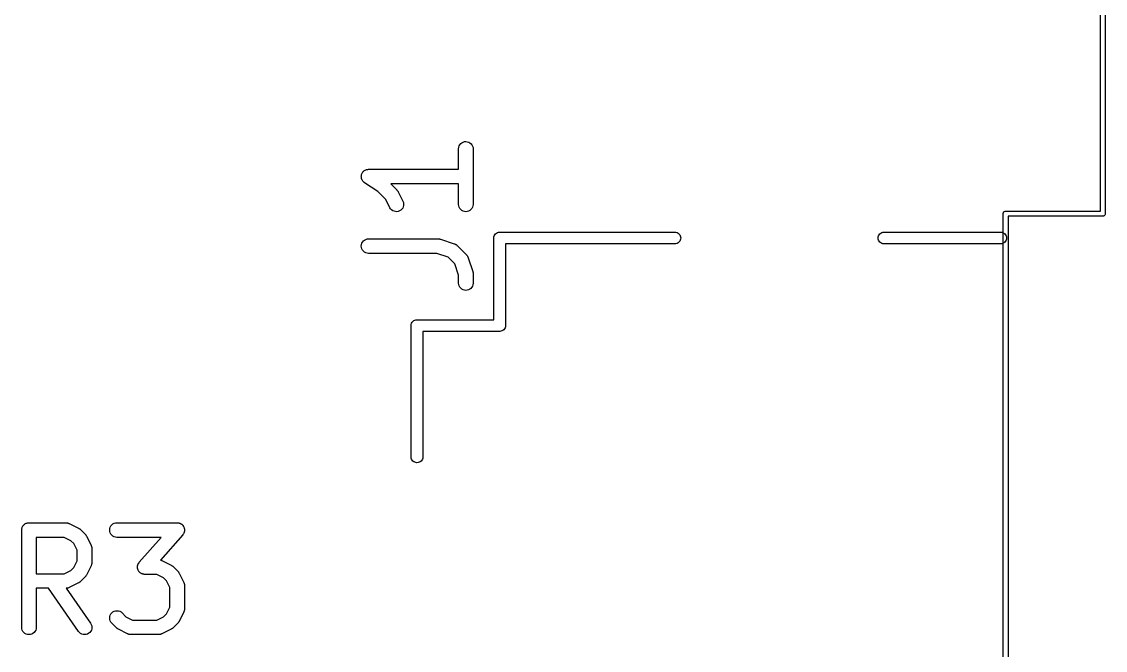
# Model space of a CAD drawing. Extents: x 40 to 70, y -130 to -60.
# Drawn here: x 58.89 to 70.03, y -83.69 to -77.23 of the extents above; entities that cross this region are included whole.
import ezdxf

# ---------------------------------------------------------------- set-up
doc = ezdxf.new("R2010")
doc.units = 0
doc.layers.add('BLACK', color=7, linetype='CONTINUOUS')

msp = doc.modelspace()

# ---------------------------------------------------------------- linework, layer by layer
at = {"layer": 'BLACK', "linetype": 'CONTINUOUS'}
for p, q in [((69.975, -79.175), (69.975, -65.0009)), ((70.025, -64.9988), (70.025, -79.1988)), ((63.3774, -78.5323), (63.379, -78.5177)), ((63.379, -78.5177), (63.3834, -78.5038)), ((63.3834, -78.5038), (63.3905, -78.491)), ((63.3905, -78.491), (63.3999, -78.4797)), ((63.3999, -78.4797), (63.4113, -78.4706)), ((63.4113, -78.4706), (63.4243, -78.4638)), ((63.4243, -78.4638), (63.4383, -78.4597)), ((63.4383, -78.4597), (63.4529, -78.4583)), ((63.4529, -78.4583), (63.4675, -78.4599)), ((63.4675, -78.4599), (63.4814, -78.4642)), ((63.4814, -78.4642), (63.4943, -78.4712)), ((63.4943, -78.4712), (63.5056, -78.4805)), ((63.5056, -78.4805), (63.5148, -78.4918)), ((63.5148, -78.4918), (63.5217, -78.5048)), ((63.5217, -78.5048), (63.526, -78.5188)), ((63.526, -78.5188), (63.5274, -78.5333)), ((63.3774, -78.5333), (63.3774, -78.5323)), ((63.3774, -78.744), (63.3774, -78.5333)), ((63.5274, -78.5333), (63.5274, -79.1048)), ((62.4307, -78.7476), (62.4378, -78.7455)), ((62.4378, -78.7455), (62.4379, -78.7455)), ((62.4379, -78.7455), (62.4452, -78.7447)), ((62.4379, -78.7455), (62.4379, -78.7455)), ((62.4452, -78.7447), (62.4524, -78.744)), ((62.4524, -78.744), (63.3774, -78.744)), ((62.3774, -78.8184), (62.3781, -78.8113)), ((62.3774, -78.8185), (62.3774, -78.8184)), ((62.3781, -78.8261), (62.3774, -78.8185)), ((62.3774, -78.8185), (62.3774, -78.8185)), ((62.3781, -78.8113), (62.3789, -78.804)), ((62.3787, -78.833), (62.3781, -78.8261)), ((62.3787, -78.8331), (62.3787, -78.833)), ((62.3787, -78.833), (62.3787, -78.833)), ((62.3808, -78.8403), (62.3787, -78.8331)), ((62.3789, -78.8038), (62.3813, -78.7963)), ((62.3789, -78.8039), (62.3789, -78.8038)), ((62.3789, -78.804), (62.3789, -78.8039)), ((62.3828, -78.847), (62.3808, -78.8403)), ((62.3813, -78.7963), (62.3832, -78.79)), ((62.3828, -78.8471), (62.3828, -78.847)), ((62.3861, -78.8533), (62.3828, -78.8471)), ((62.3828, -78.8471), (62.3828, -78.8471)), ((62.3832, -78.79), (62.3833, -78.7899)), ((62.3833, -78.7899), (62.3868, -78.7833)), ((62.3833, -78.7899), (62.3833, -78.7899)), ((62.3896, -78.86), (62.3861, -78.8533)), ((62.3868, -78.7833), (62.3902, -78.7771)), ((62.3902, -78.7771), (62.3903, -78.777)), ((62.3902, -78.7771), (62.3902, -78.7771)), ((62.3903, -78.777), (62.3951, -78.7712)), ((62.3951, -78.7712), (62.3995, -78.7658)), ((62.3995, -78.7658), (62.3996, -78.7658)), ((62.3996, -78.7657), (62.4054, -78.761)), ((62.3996, -78.7658), (62.3996, -78.7657)), ((62.4054, -78.761), (62.4109, -78.7566)), ((62.4109, -78.7566), (62.411, -78.7565)), ((62.4109, -78.7566), (62.4109, -78.7566)), ((62.411, -78.7565), (62.4176, -78.753)), ((62.4176, -78.753), (62.4238, -78.7497)), ((62.4238, -78.7497), (62.4239, -78.7497)), ((62.4239, -78.7497), (62.4307, -78.7476)), ((62.4239, -78.7497), (62.4239, -78.7497)), ((62.3896, -78.8601), (62.3896, -78.86)), ((62.3942, -78.8658), (62.3896, -78.8601)), ((62.3896, -78.8601), (62.3896, -78.8601)), ((62.3987, -78.8714), (62.3942, -78.8658)), ((62.3988, -78.8715), (62.3987, -78.8714)), ((62.4045, -78.8763), (62.3988, -78.8715)), ((62.3988, -78.8715), (62.3988, -78.8715)), ((62.4099, -78.8809), (62.4045, -78.8763)), ((62.41, -78.8809), (62.4099, -78.8809)), ((62.4108, -78.8815), (62.41, -78.8809)), ((62.41, -78.8809), (62.41, -78.8809)), ((62.41, -78.8809), (62.41, -78.8809)), ((62.5475, -78.9726), (62.4108, -78.8815)), ((63.3774, -78.894), (62.6811, -78.894)), ((62.6811, -78.894), (62.7435, -78.9565)), ((62.7435, -78.9565), (62.7442, -78.9572)), ((62.7442, -78.9572), (62.7469, -78.9605)), ((62.7469, -78.9605), (62.7498, -78.9636)), ((62.7498, -78.9636), (62.7514, -78.9662)), ((62.7514, -78.9662), (62.7534, -78.9687)), ((62.7534, -78.9687), (62.7553, -78.9724)), ((63.3774, -79.1048), (63.3774, -78.894)), ((62.6288, -79.054), (62.5475, -78.9726)), ((62.671, -79.1383), (62.6288, -79.054)), ((62.7553, -78.9724), (62.7576, -78.976)), ((62.7576, -78.976), (62.8052, -79.0712)), ((62.8052, -79.0712), (62.8056, -79.0722)), ((62.8056, -79.0722), (62.8107, -79.0859)), ((62.6788, -79.1507), (62.671, -79.1383)), ((62.6889, -79.1613), (62.6788, -79.1507)), ((62.7008, -79.1698), (62.6889, -79.1613)), ((62.7141, -79.1758), (62.7008, -79.1698)), ((62.7284, -79.1791), (62.7141, -79.1758)), ((62.743, -79.1796), (62.7284, -79.1791)), ((62.7575, -79.1772), (62.743, -79.1796)), ((62.7712, -79.1721), (62.7575, -79.1772)), ((62.7836, -79.1644), (62.7712, -79.1721)), ((62.7943, -79.1544), (62.7836, -79.1644)), ((62.8029, -79.1425), (62.7943, -79.1544)), ((62.809, -79.1292), (62.8029, -79.1425)), ((62.8124, -79.115), (62.809, -79.1292)), ((62.8107, -79.0859), (62.813, -79.1004)), ((62.813, -79.1004), (62.8124, -79.115)), ((63.3788, -79.1193), (63.3774, -79.1048)), ((63.383, -79.1333), (63.3788, -79.1193)), ((63.3899, -79.1463), (63.383, -79.1333)), ((63.3992, -79.1576), (63.3899, -79.1463)), ((63.4104, -79.1669), (63.3992, -79.1576)), ((63.4233, -79.1739), (63.4104, -79.1669)), ((63.4373, -79.1782), (63.4233, -79.1739)), ((63.4519, -79.1798), (63.4373, -79.1782)), ((63.4664, -79.1784), (63.4519, -79.1798)), ((63.4805, -79.1743), (63.4664, -79.1784)), ((63.4934, -79.1675), (63.4805, -79.1743)), ((63.5049, -79.1583), (63.4934, -79.1675)), ((63.5143, -79.1471), (63.5049, -79.1583)), ((63.5213, -79.1343), (63.5143, -79.1471)), ((63.5257, -79.1204), (63.5213, -79.1343)), ((63.5274, -79.1058), (63.5257, -79.1204)), ((63.5274, -79.1048), (63.5274, -79.1058)), ((68.9754, -79.1951), (68.9768, -79.1904)), ((68.9768, -79.1904), (68.9791, -79.186)), ((68.9791, -79.186), (68.9822, -79.1822)), ((68.9822, -79.1822), (68.986, -79.1791)), ((68.986, -79.1791), (68.9904, -79.1768)), ((68.9904, -79.1768), (68.9951, -79.1754)), ((68.9951, -79.1754), (68.9988, -79.175)), ((68.9988, -79.175), (69, -79.1749)), ((69, -79.1749), (69.0012, -79.175)), ((69.0012, -79.175), (69.975, -79.175)), ((68.9749, -79.2), (68.9754, -79.1951)), ((68.975, -79.2012), (68.9749, -79.2)), ((68.975, -87.5988), (68.975, -79.2012)), ((69.9988, -79.225), (69.025, -79.225)), ((69.025, -79.225), (69.025, -87.575)), ((70, -79.2251), (69.9988, -79.225)), ((70.0049, -79.2246), (70, -79.2251)), ((70.0096, -79.2232), (70.0049, -79.2246)), ((70.014, -79.2209), (70.0096, -79.2232)), ((70.0178, -79.2178), (70.014, -79.2209)), ((70.0209, -79.214), (70.0178, -79.2178)), ((70.0232, -79.2096), (70.0209, -79.214)), ((70.0246, -79.2049), (70.0232, -79.2096)), ((70.025, -79.2012), (70.0246, -79.2049)), ((70.025, -79.1988), (70.0251, -79.2)), ((70.0251, -79.2), (70.025, -79.2012)), ((63.7499, -79.4165), (63.7574, -79.4074)), ((63.7574, -79.4074), (63.7665, -79.3999)), ((63.7665, -79.3999), (63.7769, -79.3943)), ((63.7769, -79.3943), (63.7882, -79.3909)), ((63.7882, -79.3909), (63.7971, -79.39)), ((63.7971, -79.39), (63.8, -79.3897)), ((63.8, -79.3897), (63.8029, -79.39)), ((63.8029, -79.39), (65.6029, -79.39)), ((65.6029, -79.39), (65.6118, -79.3909)), ((65.6118, -79.3909), (65.6231, -79.3943)), ((65.6231, -79.3943), (65.6335, -79.3999)), ((65.6335, -79.3999), (65.6426, -79.4074)), ((65.6426, -79.4074), (65.6501, -79.4165)), ((67.6999, -79.4165), (67.7074, -79.4074)), ((67.7074, -79.4074), (67.7165, -79.3999)), ((67.7165, -79.3999), (67.7269, -79.3943)), ((67.7269, -79.3943), (67.7382, -79.3909)), ((67.7382, -79.3909), (67.7471, -79.39)), ((67.7471, -79.39), (68.9529, -79.39)), ((68.9529, -79.39), (68.9618, -79.3909)), ((68.9618, -79.3909), (68.9731, -79.3943)), ((68.9731, -79.3943), (68.9835, -79.3999)), ((68.9835, -79.3999), (68.9926, -79.4074)), ((68.9926, -79.4074), (69.0001, -79.4165)), ((62.3774, -79.5328), (62.3789, -79.5183)), ((62.3789, -79.5183), (62.3832, -79.5043)), ((62.3832, -79.5043), (62.3902, -79.4914)), ((62.3902, -79.4914), (62.3995, -79.4801)), ((62.3995, -79.4801), (62.4109, -79.4709)), ((62.4109, -79.4709), (62.4238, -79.464)), ((62.4238, -79.464), (62.4378, -79.4598)), ((62.4378, -79.4598), (62.4524, -79.4583)), ((62.4524, -79.4583), (63.1667, -79.4583)), ((63.1667, -79.4583), (63.1677, -79.4583)), ((63.1677, -79.4583), (63.1719, -79.4588)), ((63.1719, -79.4588), (63.1761, -79.4589)), ((63.1761, -79.4589), (63.1792, -79.4596)), ((63.1792, -79.4596), (63.1823, -79.46)), ((63.1823, -79.46), (63.1863, -79.4612)), ((63.1863, -79.4612), (63.1904, -79.4622)), ((63.1904, -79.4622), (63.3332, -79.5098)), ((63.3332, -79.5098), (63.3342, -79.5101)), ((63.3342, -79.5101), (63.3362, -79.5111)), ((63.3362, -79.5111), (63.3383, -79.5117)), ((63.3383, -79.5117), (63.3429, -79.5141)), ((63.3429, -79.5141), (63.3475, -79.5163)), ((63.3475, -79.5163), (63.3493, -79.5176)), ((63.3493, -79.5176), (63.3512, -79.5186)), ((63.3512, -79.5186), (63.3552, -79.5219)), ((63.3552, -79.5219), (63.3594, -79.5249)), ((63.3594, -79.5249), (63.3608, -79.5265)), ((63.3608, -79.5265), (63.3626, -79.5279)), ((63.7397, -79.45), (63.7409, -79.4382)), ((63.74, -79.4529), (63.7397, -79.45)), ((63.74, -80.29), (63.74, -79.4529)), ((63.7409, -79.4382), (63.7443, -79.4269)), ((63.7443, -79.4269), (63.7499, -79.4165)), ((65.6029, -79.51), (63.86, -79.51)), ((63.86, -79.51), (63.86, -80.3471)), ((65.6118, -79.5091), (65.6029, -79.51)), ((65.6231, -79.5057), (65.6118, -79.5091)), ((65.6335, -79.5001), (65.6231, -79.5057)), ((65.6426, -79.4926), (65.6335, -79.5001)), ((65.6501, -79.4835), (65.6426, -79.4926)), ((65.6501, -79.4165), (65.6557, -79.4269)), ((65.6557, -79.4731), (65.6501, -79.4835)), ((65.6557, -79.4269), (65.6591, -79.4382)), ((65.6591, -79.4618), (65.6557, -79.4731)), ((65.6591, -79.4382), (65.6603, -79.45)), ((65.6603, -79.45), (65.6591, -79.4618)), ((67.6897, -79.45), (67.6909, -79.4382)), ((67.6909, -79.4618), (67.6897, -79.45)), ((67.6909, -79.4382), (67.6943, -79.4269)), ((67.6943, -79.4731), (67.6909, -79.4618)), ((67.6943, -79.4269), (67.6999, -79.4165)), ((67.6999, -79.4835), (67.6943, -79.4731)), ((67.7074, -79.4926), (67.6999, -79.4835)), ((67.7165, -79.5001), (67.7074, -79.4926)), ((67.7269, -79.5057), (67.7165, -79.5001)), ((67.7382, -79.5091), (67.7269, -79.5057)), ((67.7471, -79.51), (67.7382, -79.5091)), ((68.9529, -79.51), (67.7471, -79.51)), ((68.9618, -79.5091), (68.9529, -79.51)), ((68.9731, -79.5057), (68.9618, -79.5091)), ((68.9835, -79.5001), (68.9731, -79.5057)), ((68.9926, -79.4926), (68.9835, -79.5001)), ((69.0001, -79.4835), (68.9926, -79.4926)), ((69.0001, -79.4165), (69.0057, -79.4269)), ((69.0057, -79.4731), (69.0001, -79.4835)), ((69.0057, -79.4269), (69.0091, -79.4382)), ((69.0091, -79.4618), (69.0057, -79.4731)), ((69.0091, -79.4382), (69.0103, -79.45)), ((69.0103, -79.45), (69.0091, -79.4618)), ((62.3787, -79.5474), (62.3774, -79.5328)), ((62.3828, -79.5614), (62.3787, -79.5474)), ((62.3896, -79.5744), (62.3828, -79.5614)), ((62.3988, -79.5858), (62.3896, -79.5744)), ((62.41, -79.5952), (62.3988, -79.5858)), ((62.4228, -79.6023), (62.41, -79.5952)), ((62.4368, -79.6067), (62.4228, -79.6023)), ((62.4513, -79.6083), (62.4368, -79.6067)), ((62.4524, -79.6083), (62.4513, -79.6083)), ((63.1545, -79.6083), (62.4524, -79.6083)), ((63.269, -79.6465), (63.1545, -79.6083)), ((63.3626, -79.5279), (63.4578, -79.6232)), ((63.4578, -79.6232), (63.4585, -79.6239)), ((63.4585, -79.6239), (63.4599, -79.6256)), ((63.4599, -79.6256), (63.4615, -79.6271)), ((63.4615, -79.6271), (63.4645, -79.6313)), ((63.4645, -79.6313), (63.4677, -79.6353)), ((63.4677, -79.6353), (63.4687, -79.6373)), ((63.4687, -79.6373), (63.47, -79.6391)), ((63.3392, -79.7167), (63.269, -79.6465)), ((63.3774, -79.8312), (63.3392, -79.7167)), ((63.47, -79.6391), (63.472, -79.6438)), ((63.472, -79.6438), (63.4744, -79.6483)), ((63.4744, -79.6483), (63.475, -79.6505)), ((63.475, -79.6505), (63.4759, -79.6525)), ((63.4759, -79.6525), (63.5235, -79.7953)), ((63.3774, -79.9143), (63.3774, -79.8312)), ((63.5235, -79.7953), (63.5239, -79.7963)), ((63.5239, -79.7963), (63.5247, -79.8004)), ((63.5247, -79.8004), (63.526, -79.8045)), ((63.526, -79.8045), (63.5263, -79.8076)), ((63.5263, -79.8076), (63.5269, -79.8106)), ((63.5269, -79.8106), (63.527, -79.8148)), ((63.527, -79.8148), (63.5274, -79.819)), ((63.5274, -79.819), (63.5274, -79.9143)), ((63.3788, -79.9289), (63.3774, -79.9143)), ((63.383, -79.9429), (63.3788, -79.9289)), ((63.3899, -79.9558), (63.383, -79.9429)), ((63.3992, -79.9671), (63.3899, -79.9558)), ((63.4104, -79.9765), (63.3992, -79.9671)), ((63.5049, -79.9679), (63.4934, -79.977)), ((63.5143, -79.9567), (63.5049, -79.9679)), ((63.5213, -79.9438), (63.5143, -79.9567)), ((63.5257, -79.9299), (63.5213, -79.9438)), ((63.5274, -79.9153), (63.5257, -79.9299)), ((63.5274, -79.9143), (63.5274, -79.9153)), ((63.4233, -79.9834), (63.4104, -79.9765)), ((63.4373, -79.9878), (63.4233, -79.9834)), ((63.4519, -79.9893), (63.4373, -79.9878)), ((63.4664, -79.988), (63.4519, -79.9893)), ((63.4805, -79.9838), (63.4664, -79.988)), ((63.4934, -79.977), (63.4805, -79.9838)), ((62.9074, -80.3074), (62.9165, -80.2999)), ((62.9165, -80.2999), (62.9269, -80.2943)), ((62.9269, -80.2943), (62.9382, -80.2909)), ((62.9382, -80.2909), (62.9471, -80.29)), ((62.9471, -80.29), (62.95, -80.2897)), ((62.95, -80.2897), (62.9529, -80.29)), ((62.9529, -80.29), (63.74, -80.29)), ((62.8897, -80.35), (62.8909, -80.3382)), ((62.89, -80.3529), (62.8897, -80.35)), ((62.89, -81.7029), (62.89, -80.3529)), ((62.8909, -80.3382), (62.8943, -80.3269)), ((62.8943, -80.3269), (62.8999, -80.3165)), ((62.8999, -80.3165), (62.9074, -80.3074)), ((63.7971, -80.41), (63.01, -80.41)), ((63.01, -80.41), (63.01, -81.7029)), ((63.8, -80.4103), (63.7971, -80.41)), ((63.8118, -80.4091), (63.8, -80.4103)), ((63.8231, -80.4057), (63.8118, -80.4091)), ((63.8335, -80.4001), (63.8231, -80.4057)), ((63.8426, -80.3926), (63.8335, -80.4001)), ((63.8501, -80.3835), (63.8426, -80.3926)), ((63.8557, -80.3731), (63.8501, -80.3835)), ((63.8591, -80.3618), (63.8557, -80.3731)), ((63.86, -80.3529), (63.8591, -80.3618)), ((63.86, -80.3471), (63.8603, -80.35)), ((63.8603, -80.35), (63.86, -80.3529)), ((62.8909, -81.7118), (62.89, -81.7029)), ((62.8943, -81.7231), (62.8909, -81.7118)), ((62.8999, -81.7335), (62.8943, -81.7231)), ((62.9074, -81.7426), (62.8999, -81.7335)), ((62.9165, -81.7501), (62.9074, -81.7426)), ((62.9269, -81.7557), (62.9165, -81.7501)), ((62.9835, -81.7501), (62.9731, -81.7557)), ((62.9926, -81.7426), (62.9835, -81.7501)), ((63.0001, -81.7335), (62.9926, -81.7426)), ((63.0057, -81.7231), (63.0001, -81.7335)), ((63.0091, -81.7118), (63.0057, -81.7231)), ((63.01, -81.7029), (63.0091, -81.7118)), ((62.9382, -81.7591), (62.9269, -81.7557)), ((62.95, -81.7603), (62.9382, -81.7591)), ((62.9618, -81.7591), (62.95, -81.7603)), ((62.9731, -81.7557), (62.9618, -81.7591)), ((58.893, -82.4228), (58.8964, -82.4166)), ((58.8964, -82.4166), (58.8997, -82.4104)), ((58.8997, -82.4104), (58.8999, -82.4102)), ((58.8999, -82.4102), (58.9, -82.41)), ((58.9, -82.41), (58.9046, -82.4046)), ((58.9046, -82.4046), (58.9091, -82.3992)), ((58.9091, -82.3992), (58.9093, -82.399)), ((58.9093, -82.399), (58.9094, -82.3988)), ((58.9094, -82.3988), (58.9149, -82.3944)), ((58.9149, -82.3944), (58.9204, -82.3899)), ((58.9204, -82.3899), (58.9206, -82.3898)), ((58.9206, -82.3898), (58.9208, -82.3896)), ((58.9208, -82.3896), (58.9271, -82.3864)), ((58.9271, -82.3864), (58.9333, -82.383)), ((58.9333, -82.383), (58.9336, -82.383)), ((58.9336, -82.383), (58.9338, -82.3828)), ((58.9338, -82.3828), (58.9406, -82.3808)), ((58.9406, -82.3808), (58.9473, -82.3788)), ((58.9473, -82.3788), (58.9476, -82.3788)), ((58.9476, -82.3788), (58.9478, -82.3787)), ((58.9478, -82.3787), (58.9549, -82.3781)), ((58.9549, -82.3781), (58.9619, -82.3774)), ((58.9619, -82.3774), (59.3429, -82.3774)), ((59.3429, -82.3774), (59.3439, -82.3774)), ((59.3439, -82.3774), (59.3461, -82.3776)), ((59.3461, -82.3776), (59.3483, -82.3776)), ((59.3483, -82.3776), (59.3534, -82.3784)), ((59.3534, -82.3784), (59.3584, -82.379)), ((59.3584, -82.379), (59.3605, -82.3797)), ((59.3605, -82.3797), (59.3627, -82.3801)), ((59.3627, -82.3801), (59.3675, -82.3819)), ((59.3675, -82.3819), (59.3724, -82.3834)), ((59.3724, -82.3834), (59.3743, -82.3845)), ((59.3743, -82.3845), (59.3764, -82.3853)), ((59.3764, -82.3853), (59.4716, -82.4329)), ((59.7975, -82.4233), (59.8045, -82.4104)), ((59.8045, -82.4104), (59.8138, -82.3992)), ((59.8138, -82.3992), (59.8252, -82.3899)), ((59.8252, -82.3899), (59.8381, -82.383)), ((59.8381, -82.383), (59.8521, -82.3788)), ((59.8521, -82.3788), (59.8667, -82.3774)), ((59.8667, -82.3774), (60.4857, -82.3774)), ((60.4857, -82.3774), (60.4868, -82.3774)), ((60.4868, -82.3774), (60.4914, -82.3779)), ((60.4914, -82.3779), (60.4961, -82.3781)), ((60.4961, -82.3781), (60.4987, -82.3787)), ((60.4987, -82.3787), (60.5013, -82.379)), ((60.5013, -82.379), (60.5058, -82.3804)), ((60.5058, -82.3804), (60.5104, -82.3815)), ((60.5104, -82.3815), (60.5128, -82.3826)), ((60.5128, -82.3826), (60.5153, -82.3834)), ((60.5153, -82.3834), (60.5194, -82.3857)), ((60.5194, -82.3857), (60.5236, -82.3877)), ((60.5236, -82.3877), (60.5258, -82.3892)), ((60.5258, -82.3892), (60.5281, -82.3905)), ((60.5281, -82.3905), (60.5317, -82.3935)), ((60.5317, -82.3935), (60.5355, -82.3963)), ((60.5355, -82.3963), (60.5373, -82.3982)), ((60.5373, -82.3982), (60.5393, -82.3999)), ((60.5393, -82.3999), (60.5422, -82.4036)), ((60.5422, -82.4036), (60.5454, -82.407)), ((60.5454, -82.407), (60.5468, -82.4093)), ((60.5468, -82.4093), (60.5485, -82.4113)), ((60.5485, -82.4113), (60.5506, -82.4155)), ((60.5506, -82.4155), (60.5531, -82.4195)), ((60.5531, -82.4195), (60.554, -82.422)), ((60.554, -82.422), (60.5553, -82.4243)), ((58.8869, -82.4513), (58.8877, -82.4443)), ((58.8869, -82.4518), (58.8869, -82.4513)), ((58.8869, -82.4519), (58.8869, -82.4518)), ((58.8869, -82.4524), (58.8869, -82.4519)), ((58.8869, -82.4519), (58.8869, -82.4519)), ((58.8869, -83.4524), (58.8869, -82.4524)), ((58.8877, -82.4443), (58.8884, -82.4373)), ((58.8884, -82.4373), (58.8885, -82.437)), ((58.8885, -82.4368), (58.8907, -82.4301)), ((58.8885, -82.437), (58.8885, -82.4368)), ((58.8907, -82.4301), (58.8928, -82.4233)), ((58.8928, -82.4233), (58.8929, -82.4231)), ((58.8929, -82.4231), (58.893, -82.4228)), ((59.0369, -82.5274), (59.0369, -82.9012)), ((59.3252, -82.5274), (59.0369, -82.5274)), ((59.3937, -82.5616), (59.3252, -82.5274)), ((59.4716, -82.4329), (59.4726, -82.4334)), ((59.4726, -82.4334), (59.4761, -82.4357)), ((59.4761, -82.4357), (59.4798, -82.4377)), ((59.4798, -82.4377), (59.4822, -82.4397)), ((59.4822, -82.4397), (59.4849, -82.4414)), ((59.4849, -82.4414), (59.4879, -82.4443)), ((59.4879, -82.4443), (59.4911, -82.447)), ((59.4911, -82.447), (59.5387, -82.4946)), ((59.5387, -82.4946), (59.5395, -82.4953)), ((59.5395, -82.4953), (59.5421, -82.4986)), ((59.5421, -82.4986), (59.545, -82.5017)), ((59.545, -82.5017), (59.5467, -82.5043)), ((59.5467, -82.5043), (59.5486, -82.5068)), ((59.5486, -82.5068), (59.5506, -82.5105)), ((59.5506, -82.5105), (59.5528, -82.5141)), ((59.5528, -82.5141), (59.6004, -82.6093)), ((59.7917, -82.4519), (59.7932, -82.4373)), ((59.793, -82.4664), (59.7917, -82.4519)), ((59.7971, -82.4805), (59.793, -82.4664)), ((59.7932, -82.4373), (59.7975, -82.4233)), ((59.8039, -82.4934), (59.7971, -82.4805)), ((59.8131, -82.5049), (59.8039, -82.4934)), ((59.8243, -82.5143), (59.8131, -82.5049)), ((59.8371, -82.5213), (59.8243, -82.5143)), ((59.8511, -82.5257), (59.8371, -82.5213)), ((59.8656, -82.5274), (59.8511, -82.5257)), ((59.8667, -82.5274), (59.8656, -82.5274)), ((60.3204, -82.5274), (59.8667, -82.5274)), ((60.0959, -82.7839), (60.3204, -82.5274)), ((60.5422, -82.5018), (60.3153, -82.7611)), ((60.5449, -82.4979), (60.5422, -82.5018)), ((60.5479, -82.4943), (60.5449, -82.4979)), ((60.5491, -82.492), (60.5479, -82.4943)), ((60.5507, -82.4899), (60.5491, -82.492)), ((60.5526, -82.4856), (60.5507, -82.4899)), ((60.5549, -82.4814), (60.5526, -82.4856)), ((60.5556, -82.4789), (60.5549, -82.4814)), ((60.5553, -82.4243), (60.5566, -82.4288)), ((60.5567, -82.4765), (60.5556, -82.4789)), ((60.5566, -82.4288), (60.5582, -82.4332)), ((60.5578, -82.472), (60.5567, -82.4765)), ((60.5592, -82.4675), (60.5578, -82.472)), ((60.5582, -82.4332), (60.5586, -82.4358)), ((60.5586, -82.4358), (60.5594, -82.4383)), ((60.5595, -82.4648), (60.5592, -82.4675)), ((60.5594, -82.4383), (60.5598, -82.443)), ((60.5601, -82.4623), (60.5595, -82.4648)), ((60.5598, -82.443), (60.5606, -82.4477)), ((60.5602, -82.4576), (60.5601, -82.4623)), ((60.5607, -82.4529), (60.5602, -82.4576)), ((60.5606, -82.4477), (60.5605, -82.4503)), ((60.5605, -82.4503), (60.5607, -82.4529)), ((59.4241, -82.592), (59.3937, -82.5616)), ((59.4583, -82.6606), (59.4241, -82.592)), ((59.6004, -82.6093), (59.6009, -82.6103)), ((59.6009, -82.6103), (59.6016, -82.6123)), ((59.6016, -82.6123), (59.6027, -82.6143)), ((59.6027, -82.6143), (59.6042, -82.6192)), ((59.6042, -82.6192), (59.6059, -82.624)), ((59.6059, -82.624), (59.6063, -82.6262)), ((59.6063, -82.6262), (59.6069, -82.6283)), ((59.6069, -82.6283), (59.6074, -82.6334)), ((59.6074, -82.6334), (59.6082, -82.6385)), ((59.6082, -82.6385), (59.6081, -82.6407)), ((59.6081, -82.6407), (59.6083, -82.6429)), ((59.6083, -82.6429), (59.6083, -82.7857)), ((59.4583, -82.768), (59.4583, -82.6606)), ((59.3252, -82.9012), (59.3937, -82.8669)), ((59.3937, -82.8669), (59.4241, -82.8365)), ((59.4241, -82.8365), (59.4583, -82.768)), ((59.6004, -82.8193), (59.5528, -82.9145)), ((59.6012, -82.8172), (59.6004, -82.8193)), ((59.6023, -82.8153), (59.6012, -82.8172)), ((59.6038, -82.8104), (59.6023, -82.8153)), ((59.6057, -82.8056), (59.6038, -82.8104)), ((59.606, -82.8034), (59.6057, -82.8056)), ((59.6067, -82.8013), (59.606, -82.8034)), ((59.6073, -82.7962), (59.6067, -82.8013)), ((59.6081, -82.7912), (59.6073, -82.7962)), ((59.6083, -82.7868), (59.6081, -82.789)), ((59.6081, -82.789), (59.6081, -82.7912)), ((59.6083, -82.7857), (59.6083, -82.7868)), ((60.0774, -82.8328), (60.0779, -82.8281)), ((60.0776, -82.8354), (60.0774, -82.8328)), ((60.0775, -82.8381), (60.0776, -82.8354)), ((60.0783, -82.8427), (60.0775, -82.8381)), ((60.0779, -82.8281), (60.078, -82.8234)), ((60.078, -82.8234), (60.0786, -82.8209)), ((60.0787, -82.8474), (60.0783, -82.8427)), ((60.0786, -82.8209), (60.0789, -82.8183)), ((60.0795, -82.8499), (60.0787, -82.8474)), ((60.0789, -82.8183), (60.0803, -82.8138)), ((60.0799, -82.8525), (60.0795, -82.8499)), ((60.0815, -82.8569), (60.0799, -82.8525)), ((60.0803, -82.8138), (60.0814, -82.8092)), ((60.0814, -82.8092), (60.0825, -82.8068)), ((60.0828, -82.8614), (60.0815, -82.8569)), ((60.0825, -82.8068), (60.0832, -82.8043)), ((60.0841, -82.8638), (60.0828, -82.8614)), ((60.0832, -82.8043), (60.0855, -82.8001)), ((60.085, -82.8662), (60.0841, -82.8638)), ((60.0874, -82.8702), (60.085, -82.8662)), ((60.0855, -82.8001), (60.0874, -82.7958)), ((60.0874, -82.7958), (60.089, -82.7937)), ((60.089, -82.7937), (60.0902, -82.7914)), ((60.0902, -82.7914), (60.0932, -82.7878)), ((60.0932, -82.7878), (60.0959, -82.7839)), ((60.3153, -82.7611), (60.3199, -82.7629)), ((60.3199, -82.7629), (60.3248, -82.7644)), ((60.3248, -82.7644), (60.3267, -82.7655)), ((60.3267, -82.7655), (60.3288, -82.7663)), ((60.3288, -82.7663), (60.424, -82.8139)), ((60.424, -82.8139), (60.4249, -82.8143)), ((60.4249, -82.8143), (60.4285, -82.8166)), ((60.4285, -82.8166), (60.4322, -82.8186)), ((60.4322, -82.8186), (60.4346, -82.8206)), ((60.4346, -82.8206), (60.4372, -82.8223)), ((60.4372, -82.8223), (60.4403, -82.8252)), ((60.4403, -82.8252), (60.4435, -82.8279)), ((60.4435, -82.8279), (60.4911, -82.8755)), ((59.0369, -82.9012), (59.3252, -82.9012)), ((59.5387, -82.934), (59.4911, -82.9816)), ((59.5414, -82.9307), (59.5387, -82.934)), ((59.5444, -82.9277), (59.5414, -82.9307)), ((59.5461, -82.9251), (59.5444, -82.9277)), ((59.548, -82.9227), (59.5461, -82.9251)), ((59.55, -82.919), (59.548, -82.9227)), ((59.5523, -82.9154), (59.55, -82.919)), ((59.5528, -82.9145), (59.5523, -82.9154)), ((60.0896, -82.8744), (60.0874, -82.8702)), ((60.0913, -82.8764), (60.0896, -82.8744)), ((60.0927, -82.8787), (60.0913, -82.8764)), ((60.0958, -82.8821), (60.0927, -82.8787)), ((60.0988, -82.8858), (60.0958, -82.8821)), ((60.1008, -82.8875), (60.0988, -82.8858)), ((60.1026, -82.8894), (60.1008, -82.8875)), ((60.1064, -82.8922), (60.1026, -82.8894)), ((60.11, -82.8952), (60.1064, -82.8922)), ((60.1123, -82.8965), (60.11, -82.8952)), ((60.1144, -82.898), (60.1123, -82.8965)), ((60.1187, -82.9), (60.1144, -82.898)), ((60.1228, -82.9023), (60.1187, -82.9)), ((60.1253, -82.9031), (60.1228, -82.9023)), ((60.1277, -82.9042), (60.1253, -82.9031)), ((60.1323, -82.9053), (60.1277, -82.9042)), ((60.1368, -82.9067), (60.1323, -82.9053)), ((60.1394, -82.907), (60.1368, -82.9067)), ((60.142, -82.9076), (60.1394, -82.907)), ((60.1466, -82.9078), (60.142, -82.9076)), ((60.1513, -82.9083), (60.1466, -82.9078)), ((60.1524, -82.9083), (60.1513, -82.9083)), ((60.2775, -82.9083), (60.1524, -82.9083)), ((60.346, -82.9426), (60.2775, -82.9083)), ((60.3765, -82.973), (60.346, -82.9426)), ((60.4107, -83.0415), (60.3765, -82.973)), ((60.4911, -82.8755), (60.4919, -82.8763)), ((60.4919, -82.8763), (60.4945, -82.8796)), ((60.4945, -82.8796), (60.4974, -82.8826)), ((60.4974, -82.8826), (60.499, -82.8853)), ((60.499, -82.8853), (60.501, -82.8877)), ((60.501, -82.8877), (60.5029, -82.8915)), ((60.5029, -82.8915), (60.5052, -82.895)), ((60.5052, -82.895), (60.5528, -82.9903)), ((59.161, -83.0512), (59.0369, -83.0512)), ((59.0369, -83.0512), (59.0369, -83.4524)), ((59.4719, -83.4954), (59.161, -83.0512)), ((59.3451, -83.051), (59.344, -83.0511)), ((59.344, -83.0511), (59.5948, -83.4094)), ((59.3473, -83.0511), (59.3451, -83.051)), ((59.3523, -83.0503), (59.3473, -83.0511)), ((59.3574, -83.0498), (59.3523, -83.0503)), ((59.3595, -83.0491), (59.3574, -83.0498)), ((59.3617, -83.0488), (59.3595, -83.0491)), ((59.3665, -83.047), (59.3617, -83.0488)), ((59.3714, -83.0455), (59.3665, -83.047)), ((59.3734, -83.0445), (59.3714, -83.0455)), ((59.3755, -83.0437), (59.3734, -83.0445)), ((59.3764, -83.0433), (59.3755, -83.0437)), ((59.4716, -82.9957), (59.3764, -83.0433)), ((59.4752, -82.9934), (59.4716, -82.9957)), ((59.4789, -82.9915), (59.4752, -82.9934)), ((59.4814, -82.9895), (59.4789, -82.9915)), ((59.484, -82.9879), (59.4814, -82.9895)), ((59.4871, -82.985), (59.484, -82.9879)), ((59.4904, -82.9823), (59.4871, -82.985)), ((59.4911, -82.9816), (59.4904, -82.9823)), ((60.4107, -83.2442), (60.4107, -83.0415)), ((60.5528, -82.9903), (60.5533, -82.9912)), ((60.5533, -82.9912), (60.554, -82.9933)), ((60.554, -82.9933), (60.5551, -82.9952)), ((60.5551, -82.9952), (60.5565, -83.0001)), ((60.5565, -83.0001), (60.5583, -83.0049)), ((60.5583, -83.0049), (60.5586, -83.0071)), ((60.5586, -83.0071), (60.5593, -83.0092)), ((60.5593, -83.0092), (60.5598, -83.0143)), ((60.5598, -83.0143), (60.5606, -83.0194)), ((60.5606, -83.0194), (60.5605, -83.0216)), ((60.5605, -83.0216), (60.5607, -83.0238)), ((60.5607, -83.0238), (60.5607, -83.2619)), ((59.8046, -83.315), (59.814, -83.3037)), ((59.814, -83.3037), (59.8254, -83.2945)), ((59.8254, -83.2945), (59.8383, -83.2877)), ((59.8383, -83.2877), (59.8524, -83.2835)), ((59.8524, -83.2835), (59.8669, -83.2821)), ((59.8669, -83.2821), (59.8815, -83.2836)), ((59.8815, -83.2836), (59.8955, -83.2879)), ((59.8955, -83.2879), (59.9084, -83.2948)), ((59.9084, -83.2948), (59.9197, -83.3041)), ((59.9197, -83.3041), (59.9587, -83.3431)), ((60.346, -83.3431), (60.3765, -83.3127)), ((60.3765, -83.3127), (60.4107, -83.2442)), ((60.5528, -83.2954), (60.5052, -83.3907)), ((60.5536, -83.2934), (60.5528, -83.2954)), ((60.5546, -83.2914), (60.5536, -83.2934)), ((60.5562, -83.2866), (60.5546, -83.2914)), ((60.558, -83.2818), (60.5562, -83.2866)), ((60.5584, -83.2796), (60.558, -83.2818)), ((60.5591, -83.2775), (60.5584, -83.2796)), ((60.5596, -83.2724), (60.5591, -83.2775)), ((60.5605, -83.2674), (60.5596, -83.2724)), ((60.5607, -83.263), (60.5605, -83.2651)), ((60.5605, -83.2651), (60.5605, -83.2674)), ((60.5607, -83.2619), (60.5607, -83.263)), ((59.5948, -83.4094), (59.5954, -83.4102)), ((59.5954, -83.4102), (59.6024, -83.4231)), ((59.6024, -83.4231), (59.6067, -83.4371)), ((59.7917, -83.3564), (59.7933, -83.3418)), ((59.7929, -83.3709), (59.7917, -83.3564)), ((59.797, -83.385), (59.7929, -83.3709)), ((59.7933, -83.3418), (59.7976, -83.3278)), ((59.8038, -83.398), (59.797, -83.385)), ((59.7976, -83.3278), (59.8046, -83.315)), ((59.8129, -83.4094), (59.8038, -83.398)), ((59.8136, -83.4102), (59.8129, -83.4094)), ((59.8613, -83.4578), (59.8136, -83.4102)), ((59.9587, -83.3431), (60.0272, -83.3774)), ((60.0272, -83.3774), (60.2775, -83.3774)), ((60.2775, -83.3774), (60.346, -83.3431)), ((60.4911, -83.4102), (60.4435, -83.4578)), ((60.4938, -83.4069), (60.4911, -83.4102)), ((60.4967, -83.4039), (60.4938, -83.4069)), ((60.4984, -83.4013), (60.4967, -83.4039)), ((60.5004, -83.3989), (60.4984, -83.4013)), ((60.5024, -83.3952), (60.5004, -83.3989)), ((60.5047, -83.3916), (60.5024, -83.3952)), ((60.5052, -83.3907), (60.5047, -83.3916)), ((58.8883, -83.4669), (58.8869, -83.4524)), ((58.8926, -83.481), (58.8883, -83.4669)), ((58.8994, -83.4939), (58.8926, -83.481)), ((58.9087, -83.5052), (58.8994, -83.4939)), ((58.92, -83.5146), (58.9087, -83.5052)), ((58.9328, -83.5215), (58.92, -83.5146)), ((58.9468, -83.5258), (58.9328, -83.5215)), ((58.9614, -83.5274), (58.9468, -83.5258)), ((58.976, -83.5261), (58.9614, -83.5274)), ((58.99, -83.5219), (58.976, -83.5261)), ((59.003, -83.5151), (58.99, -83.5219)), ((59.0144, -83.506), (59.003, -83.5151)), ((59.0238, -83.4948), (59.0144, -83.506)), ((59.0308, -83.4819), (59.0238, -83.4948)), ((59.0353, -83.468), (59.0308, -83.4819)), ((59.0369, -83.4534), (59.0353, -83.468)), ((59.0369, -83.4524), (59.0369, -83.4534)), ((59.4814, -83.5065), (59.4719, -83.4954)), ((59.4929, -83.5156), (59.4814, -83.5065)), ((59.506, -83.5222), (59.4929, -83.5156)), ((59.52, -83.5262), (59.506, -83.5222)), ((59.5346, -83.5274), (59.52, -83.5262)), ((59.5492, -83.5257), (59.5346, -83.5274)), ((59.5631, -83.5212), (59.5492, -83.5257)), ((59.5759, -83.5141), (59.5631, -83.5212)), ((59.5871, -83.5047), (59.5759, -83.5141)), ((59.5962, -83.4932), (59.5871, -83.5047)), ((59.603, -83.4802), (59.5962, -83.4932)), ((59.6071, -83.4662), (59.603, -83.4802)), ((59.6067, -83.4371), (59.6083, -83.4516)), ((59.6083, -83.4516), (59.6071, -83.4662)), ((59.8645, -83.4605), (59.8613, -83.4578)), ((59.8675, -83.4634), (59.8645, -83.4605)), ((59.8702, -83.4651), (59.8675, -83.4634)), ((59.8726, -83.4671), (59.8702, -83.4651)), ((59.8763, -83.4691), (59.8726, -83.4671)), ((59.8798, -83.4714), (59.8763, -83.4691)), ((59.8807, -83.4718), (59.8798, -83.4714)), ((59.976, -83.5195), (59.8807, -83.4718)), ((59.978, -83.5203), (59.976, -83.5195)), ((59.98, -83.5213), (59.978, -83.5203)), ((59.9849, -83.5229), (59.98, -83.5213)), ((59.9896, -83.5247), (59.9849, -83.5229)), ((59.9918, -83.5251), (59.9896, -83.5247)), ((59.9939, -83.5257), (59.9918, -83.5251)), ((59.999, -83.5263), (59.9939, -83.5257)), ((60.0041, -83.5272), (59.999, -83.5263)), ((60.0063, -83.5271), (60.0041, -83.5272)), ((60.0085, -83.5274), (60.0063, -83.5271)), ((60.0095, -83.5274), (60.0085, -83.5274)), ((60.2952, -83.5274), (60.0095, -83.5274)), ((60.2974, -83.5272), (60.2952, -83.5274)), ((60.2996, -83.5273), (60.2974, -83.5272)), ((60.3047, -83.5265), (60.2996, -83.5273)), ((60.3098, -83.526), (60.3047, -83.5265)), ((60.3119, -83.5253), (60.3098, -83.526)), ((60.3141, -83.525), (60.3119, -83.5253)), ((60.3189, -83.5232), (60.3141, -83.525)), ((60.3238, -83.5217), (60.3189, -83.5232)), ((60.3258, -83.5207), (60.3238, -83.5217)), ((60.3278, -83.5199), (60.3258, -83.5207)), ((60.3288, -83.5195), (60.3278, -83.5199)), ((60.424, -83.4718), (60.3288, -83.5195)), ((60.4276, -83.4696), (60.424, -83.4718)), ((60.4313, -83.4677), (60.4276, -83.4696)), ((60.4338, -83.4657), (60.4313, -83.4677)), ((60.4364, -83.4641), (60.4338, -83.4657)), ((60.4395, -83.4612), (60.4364, -83.4641)), ((60.4428, -83.4585), (60.4395, -83.4612)), ((60.4435, -83.4578), (60.4428, -83.4585))]:
    msp.add_line(p, q, dxfattribs=at)

doc.saveas('drawing.dxf')
